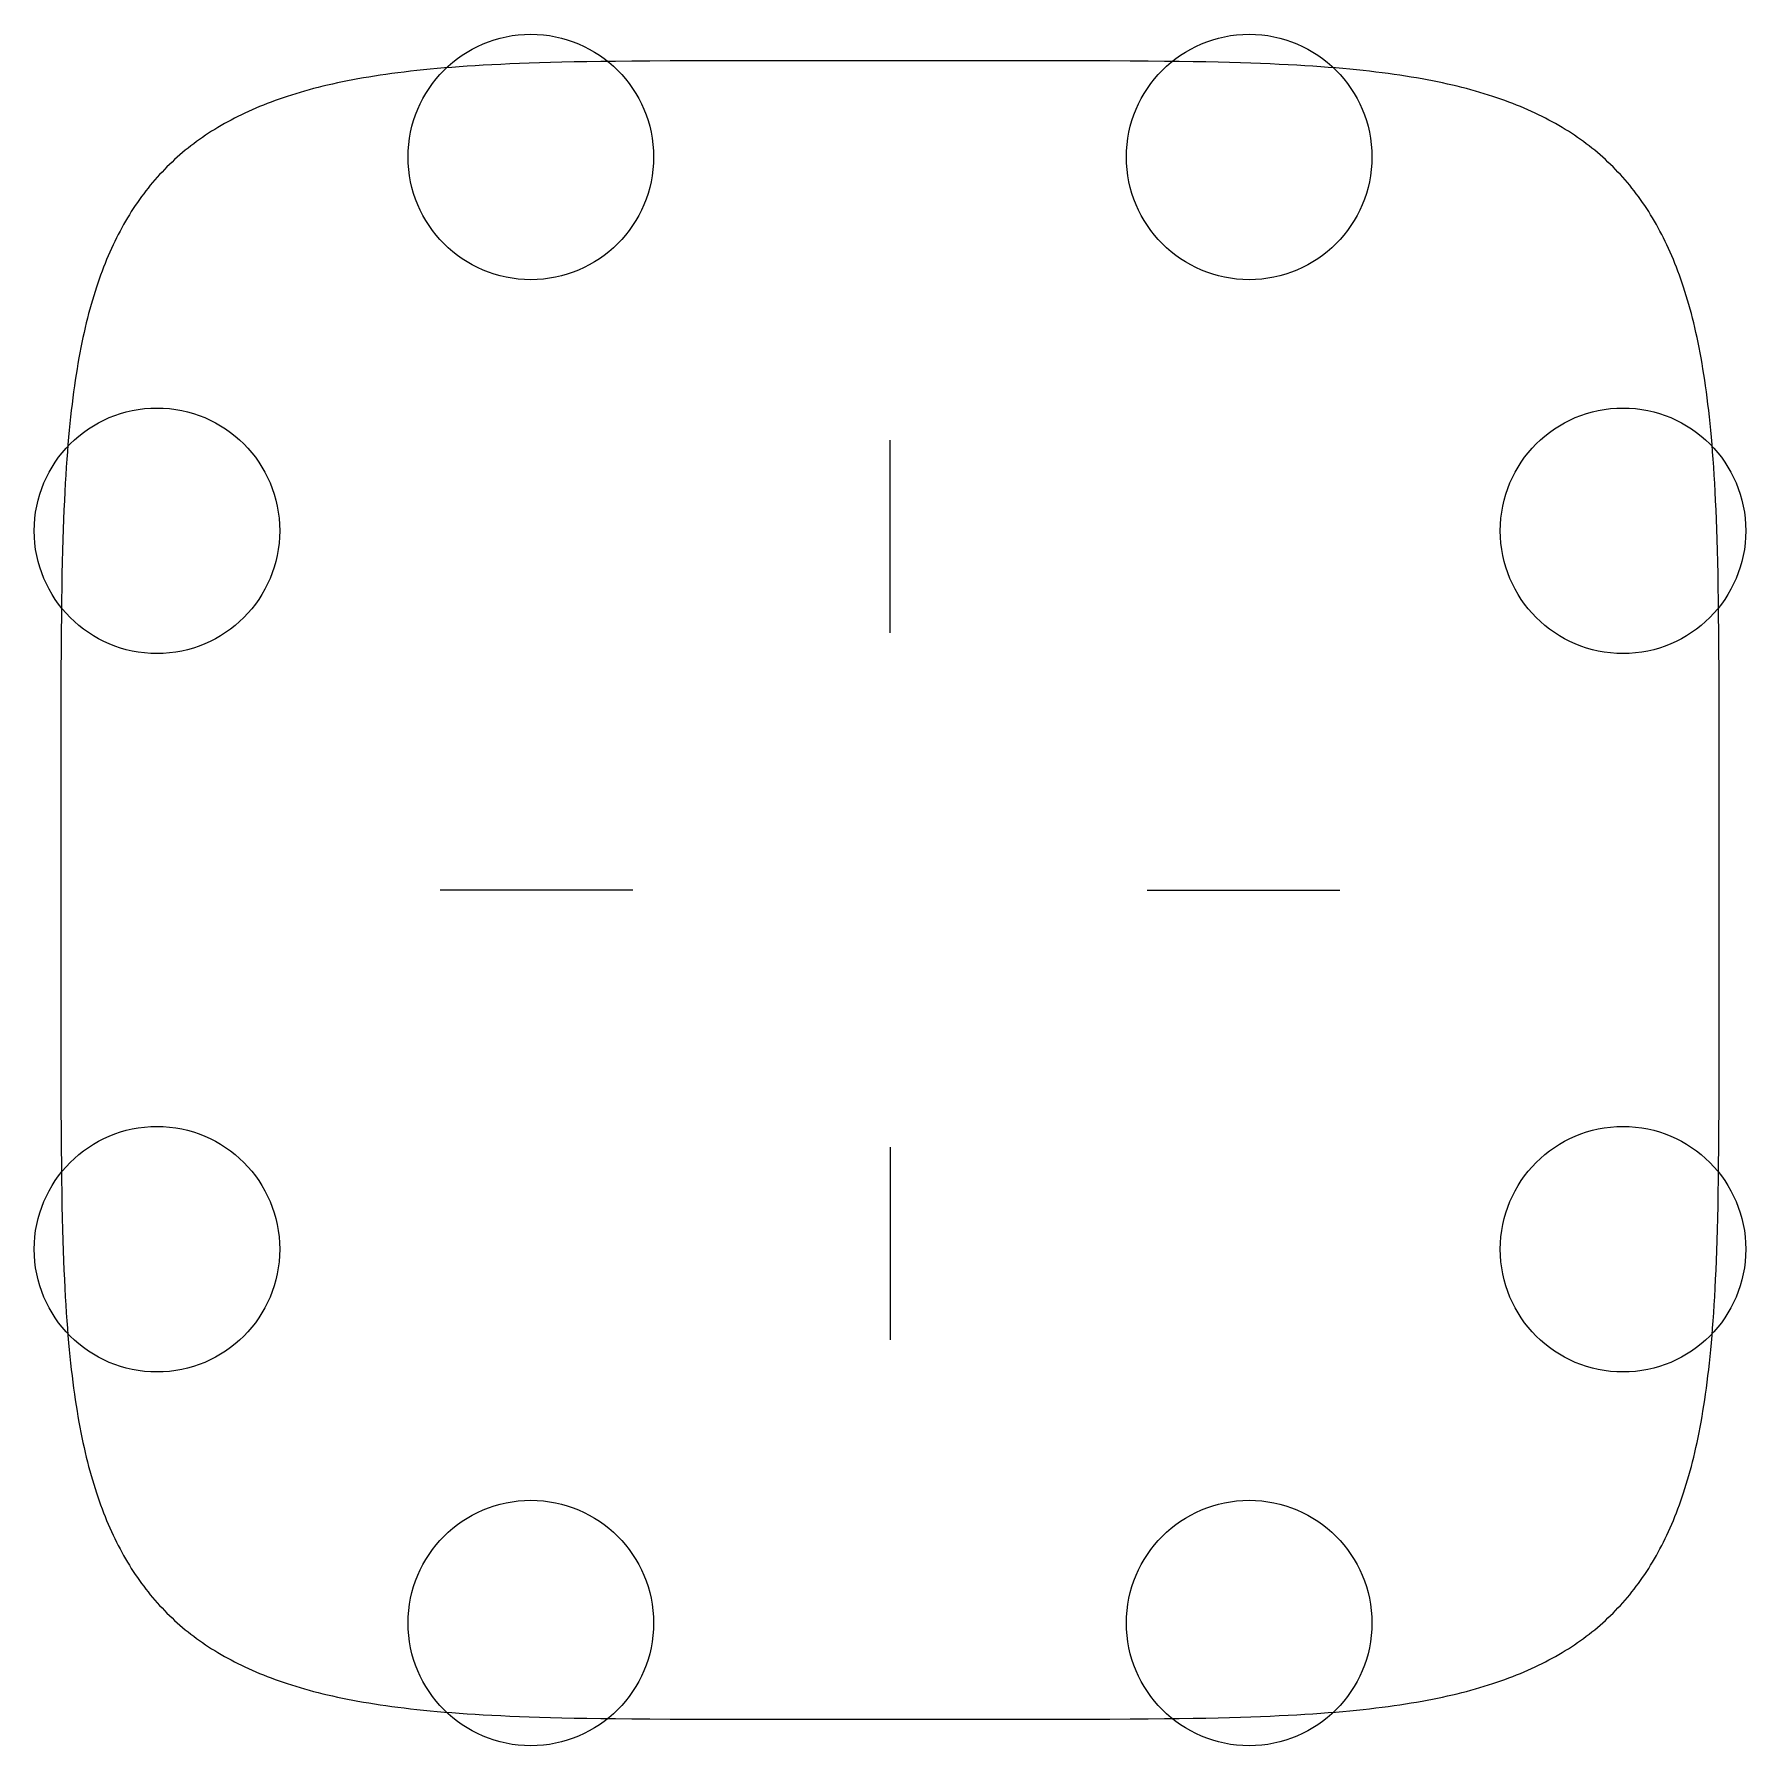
# Model space of a CAD drawing. Header units: metres. Extents: x -84 to 84, y -84 to 84.
import ezdxf

# ---------------------------------------------------------------- set-up
doc = ezdxf.new("R2010")
doc.units = ezdxf.units.M

msp = doc.modelspace()

# ---------------------------------------------------------------- linework, layer by layer
at = {"layer": 'ATTACH'}
for centre in [(-35.1119, 71.655), (35.1119, 71.655), (-71.655, 35.1156), (71.655, 35.1156), (-71.655, -35.1156), (71.655, -35.1156), (-35.1119, -71.655), (35.1119, -71.655)]:
    msp.add_circle(centre, 12, dxfattribs=at)
at = {"layer": 'OUTLINE'}
for p, q in [((-43.5564, 80.3579), (-44.2544, 80.2977)), ((-42.8395, 80.4156), (-43.5564, 80.3579)), ((-42.1025, 80.4708), (-42.8395, 80.4156)), ((-41.3439, 80.5236), (-42.1025, 80.4708)), ((-40.5621, 80.5739), (-41.3439, 80.5236)), ((-39.7554, 80.6217), (-40.5621, 80.5739)), ((-38.9216, 80.667), (-39.7554, 80.6217)), ((-38.0583, 80.7099), (-38.9216, 80.667)), ((-37.1628, 80.7503), (-38.0583, 80.7099)), ((-36.2319, 80.7882), (-37.1628, 80.7503)), ((-35.2618, 80.8237), (-36.2319, 80.7882)), ((-34.2479, 80.8567), (-35.2618, 80.8237)), ((-33.1849, 80.8873), (-34.2479, 80.8567)), ((-32.0661, 80.9154), (-33.1849, 80.8873)), ((-30.8831, 80.941), (-32.0661, 80.9154)), ((-29.6255, 80.9643), (-30.8831, 80.941)), ((-28.2796, 80.985), (-29.6255, 80.9643)), ((-26.8269, 81.0033), (-28.2796, 80.985)), ((-25.2419, 81.0192), (-26.8269, 81.0033)), ((-23.4872, 81.0327), (-25.2419, 81.0192)), ((-21.5042, 81.0436), (-23.4872, 81.0327)), ((-19.1923, 81.0522), (-21.5042, 81.0436)), ((-16.3492, 81.0583), (-19.1923, 81.0522)), ((-12.4293, 81.062), (-16.3492, 81.0583)), ((0, 81.0632), (-12.4293, 81.062)), ((12.4293, 81.062), (0, 81.0632)), ((16.3492, 81.0583), (12.4293, 81.062)), ((19.1923, 81.0522), (16.3492, 81.0583)), ((21.5042, 81.0436), (19.1923, 81.0522)), ((23.4872, 81.0327), (21.5042, 81.0436)), ((25.2419, 81.0192), (23.4872, 81.0327)), ((26.8269, 81.0033), (25.2419, 81.0192)), ((28.2796, 80.985), (26.8269, 81.0033)), ((29.6255, 80.9643), (28.2796, 80.985)), ((30.8831, 80.941), (29.6255, 80.9643)), ((32.0661, 80.9154), (30.8831, 80.941)), ((33.1849, 80.8873), (32.0661, 80.9154)), ((34.2479, 80.8567), (33.1849, 80.8873)), ((35.2618, 80.8237), (34.2479, 80.8567)), ((36.2319, 80.7882), (35.2618, 80.8237)), ((37.1628, 80.7503), (36.2319, 80.7882)), ((38.0583, 80.7099), (37.1628, 80.7503)), ((38.9216, 80.667), (38.0583, 80.7099)), ((39.7554, 80.6217), (38.9216, 80.667)), ((40.5621, 80.5739), (39.7554, 80.6217)), ((41.3439, 80.5236), (40.5621, 80.5739)), ((42.1025, 80.4708), (41.3439, 80.5236)), ((42.8395, 80.4156), (42.1025, 80.4708)), ((43.5564, 80.3579), (42.8395, 80.4156)), ((44.2544, 80.2977), (43.5564, 80.3579)), ((-54.9765, 78.6752), (-55.4423, 78.5642)), ((-54.5029, 78.7836), (-54.9765, 78.6752)), ((-54.0213, 78.8895), (-54.5029, 78.7836)), ((-53.5314, 78.9927), (-54.0213, 78.8895)), ((-53.033, 79.0933), (-53.5314, 78.9927)), ((-52.5256, 79.1914), (-53.033, 79.0933)), ((-52.009, 79.2869), (-52.5256, 79.1914)), ((-51.4829, 79.3798), (-52.009, 79.2869)), ((-50.9468, 79.4702), (-51.4829, 79.3798)), ((-50.4004, 79.5581), (-50.9468, 79.4702)), ((-49.8433, 79.6434), (-50.4004, 79.5581)), ((-49.2749, 79.7261), (-49.8433, 79.6434)), ((-48.6948, 79.8064), (-49.2749, 79.7261)), ((-48.1025, 79.8841), (-48.6948, 79.8064)), ((-47.4974, 79.9593), (-48.1025, 79.8841)), ((-46.8787, 80.032), (-47.4974, 79.9593)), ((-46.2459, 80.1022), (-46.8787, 80.032)), ((-45.5982, 80.1699), (-46.2459, 80.1022)), ((-44.9346, 80.235), (-45.5982, 80.1699)), ((-44.2544, 80.2977), (-44.9346, 80.235)), ((44.9346, 80.235), (44.2544, 80.2977)), ((45.5982, 80.1699), (44.9346, 80.235)), ((46.2459, 80.1022), (45.5982, 80.1699)), ((46.8787, 80.032), (46.2459, 80.1022)), ((47.4974, 79.9593), (46.8787, 80.032)), ((48.1025, 79.8841), (47.4974, 79.9593)), ((48.6948, 79.8064), (48.1025, 79.8841)), ((49.2749, 79.7261), (48.6948, 79.8064)), ((49.8433, 79.6434), (49.2749, 79.7261)), ((50.4004, 79.5581), (49.8433, 79.6434)), ((50.9468, 79.4702), (50.4004, 79.5581)), ((51.4829, 79.3798), (50.9468, 79.4702)), ((52.009, 79.2869), (51.4829, 79.3798)), ((52.5256, 79.1914), (52.009, 79.2869)), ((53.033, 79.0933), (52.5256, 79.1914)), ((53.5314, 78.9927), (53.033, 79.0933)), ((54.0213, 78.8895), (53.5314, 78.9927)), ((54.5029, 78.7836), (54.0213, 78.8895)), ((54.9765, 78.6752), (54.5029, 78.7836)), ((55.4423, 78.5642), (54.9765, 78.6752)), ((-60.4976, 77.0258), (-60.8794, 76.8801)), ((-60.1102, 77.1687), (-60.4976, 77.0258)), ((-59.7172, 77.309), (-60.1102, 77.1687)), ((-59.3184, 77.4465), (-59.7172, 77.309)), ((-58.9136, 77.5814), (-59.3184, 77.4465)), ((-58.5027, 77.7135), (-58.9136, 77.5814)), ((-58.0856, 77.843), (-58.5027, 77.7135)), ((-57.662, 77.9698), (-58.0856, 77.843)), ((-57.2319, 78.094), (-57.662, 77.9698)), ((-56.7951, 78.2155), (-57.2319, 78.094)), ((-56.3514, 78.3344), (-56.7951, 78.2155)), ((-55.9005, 78.4506), (-56.3514, 78.3344)), ((-55.4423, 78.5642), (-55.9005, 78.4506)), ((55.9005, 78.4506), (55.4423, 78.5642)), ((56.3514, 78.3344), (55.9005, 78.4506)), ((56.7951, 78.2155), (56.3514, 78.3344)), ((57.2319, 78.094), (56.7951, 78.2155)), ((57.662, 77.9698), (57.2319, 78.094)), ((58.0856, 77.843), (57.662, 77.9698)), ((58.5027, 77.7135), (58.0856, 77.843)), ((58.9136, 77.5814), (58.5027, 77.7135)), ((59.3184, 77.4465), (58.9136, 77.5814)), ((59.7172, 77.309), (59.3184, 77.4465)), ((60.1102, 77.1687), (59.7172, 77.309)), ((60.4976, 77.0258), (60.1102, 77.1687)), ((60.8794, 76.8801), (60.4976, 77.0258)), ((-64.0831, 75.4435), (-64.415, 75.2698)), ((-63.7466, 75.6144), (-64.0831, 75.4435)), ((-63.4055, 75.7825), (-63.7466, 75.6144)), ((-63.0596, 75.9477), (-63.4055, 75.7825)), ((-62.7089, 76.1101), (-63.0596, 75.9477)), ((-62.3532, 76.2696), (-62.7089, 76.1101)), ((-61.9926, 76.4264), (-62.3532, 76.2696)), ((-61.6268, 76.5804), (-61.9926, 76.4264)), ((-61.2557, 76.7316), (-61.6268, 76.5804)), ((-60.8794, 76.8801), (-61.2557, 76.7316)), ((61.2557, 76.7316), (60.8794, 76.8801)), ((61.6268, 76.5804), (61.2557, 76.7316)), ((61.9926, 76.4264), (61.6268, 76.5804)), ((62.3532, 76.2696), (61.9926, 76.4264)), ((62.7089, 76.1101), (62.3532, 76.2696)), ((63.0596, 75.9477), (62.7089, 76.1101)), ((63.4055, 75.7825), (63.0596, 75.9477)), ((63.7466, 75.6144), (63.4055, 75.7825)), ((64.0831, 75.4435), (63.7466, 75.6144)), ((64.415, 75.2698), (64.0831, 75.4435)), ((-66.913, 73.774), (-67.2066, 73.5735)), ((-66.6154, 73.9714), (-66.913, 73.774)), ((-66.3137, 74.1658), (-66.6154, 73.9714)), ((-66.0079, 74.3572), (-66.3137, 74.1658)), ((-65.698, 74.5456), (-66.0079, 74.3572)), ((-65.3838, 74.731), (-65.698, 74.5456)), ((-65.0652, 74.9135), (-65.3838, 74.731)), ((-64.7423, 75.0931), (-65.0652, 74.9135)), ((-64.415, 75.2698), (-64.7423, 75.0931)), ((64.7423, 75.0931), (64.415, 75.2698)), ((65.0652, 74.9135), (64.7423, 75.0931)), ((65.3838, 74.731), (65.0652, 74.9135)), ((65.698, 74.5456), (65.3838, 74.731)), ((66.0079, 74.3572), (65.698, 74.5456)), ((66.3137, 74.1658), (66.0079, 74.3572)), ((66.6154, 73.9714), (66.3137, 74.1658)), ((66.913, 73.774), (66.6154, 73.9714)), ((67.2066, 73.5735), (66.913, 73.774)), ((-69.1536, 72.0833), (-69.4169, 71.8576)), ((-68.8867, 72.3057), (-69.1536, 72.0833)), ((-68.6162, 72.5248), (-68.8867, 72.3057)), ((-68.3419, 72.7408), (-68.6162, 72.5248)), ((-68.0638, 72.9537), (-68.3419, 72.7408)), ((-67.7819, 73.1634), (-68.0638, 72.9537)), ((-67.4962, 73.37), (-67.7819, 73.1634)), ((-67.2066, 73.5735), (-67.4962, 73.37)), ((67.4962, 73.37), (67.2066, 73.5735)), ((67.7819, 73.1634), (67.4962, 73.37)), ((68.0638, 72.9537), (67.7819, 73.1634)), ((68.3419, 72.7408), (68.0638, 72.9537)), ((68.6162, 72.5248), (68.3419, 72.7408)), ((68.8867, 72.3057), (68.6162, 72.5248)), ((69.1536, 72.0833), (68.8867, 72.3057)), ((69.4169, 71.8576), (69.1536, 72.0833)), ((-70.9222, 70.4343), (-71.1611, 70.1852)), ((-70.68, 70.68), (-70.9222, 70.4343)), ((-70.4343, 70.9222), (-70.68, 70.68)), ((-70.1852, 71.1611), (-70.4343, 70.9222)), ((-69.9327, 71.3966), (-70.1852, 71.1611)), ((-69.6765, 71.6288), (-69.9327, 71.3966)), ((-69.4169, 71.8576), (-69.6765, 71.6288)), ((69.6765, 71.6288), (69.4169, 71.8576)), ((69.9327, 71.3966), (69.6765, 71.6288)), ((70.1852, 71.1611), (69.9327, 71.3966)), ((70.4343, 70.9222), (70.1852, 71.1611)), ((70.68, 70.68), (70.4343, 70.9222)), ((70.9222, 70.4343), (70.68, 70.68)), ((71.1611, 70.1852), (70.9222, 70.4343)), ((-72.5248, 68.6162), (-72.7408, 68.3419)), ((-72.3057, 68.8867), (-72.5248, 68.6162)), ((-72.0833, 69.1536), (-72.3057, 68.8867)), ((-71.8576, 69.4169), (-72.0833, 69.1536)), ((-71.6288, 69.6765), (-71.8576, 69.4169)), ((-71.3966, 69.9327), (-71.6288, 69.6765)), ((-71.1611, 70.1852), (-71.3966, 69.9327)), ((71.3966, 69.9327), (71.1611, 70.1852)), ((71.6288, 69.6765), (71.3966, 69.9327)), ((71.8576, 69.4169), (71.6288, 69.6765)), ((72.0833, 69.1536), (71.8576, 69.4169)), ((72.3057, 68.8867), (72.0833, 69.1536)), ((72.5248, 68.6162), (72.3057, 68.8867)), ((72.7408, 68.3419), (72.5248, 68.6162)), ((-73.5735, 67.2066), (-73.774, 66.913)), ((-73.37, 67.4962), (-73.5735, 67.2066)), ((-73.1634, 67.7819), (-73.37, 67.4962)), ((-72.9537, 68.0638), (-73.1634, 67.7819)), ((-72.7408, 68.3419), (-72.9537, 68.0638)), ((72.9537, 68.0638), (72.7408, 68.3419)), ((73.1634, 67.7819), (72.9537, 68.0638)), ((73.37, 67.4962), (73.1634, 67.7819)), ((73.5735, 67.2066), (73.37, 67.4962)), ((73.774, 66.913), (73.5735, 67.2066)), ((-74.731, 65.3838), (-74.9135, 65.0652)), ((-74.5456, 65.698), (-74.731, 65.3838)), ((-74.3572, 66.0079), (-74.5456, 65.698)), ((-74.1658, 66.3137), (-74.3572, 66.0079)), ((-73.9714, 66.6154), (-74.1658, 66.3137)), ((-73.774, 66.913), (-73.9714, 66.6154)), ((73.9714, 66.6154), (73.774, 66.913)), ((74.1658, 66.3137), (73.9714, 66.6154)), ((74.3572, 66.0079), (74.1658, 66.3137)), ((74.5456, 65.698), (74.3572, 66.0079)), ((74.731, 65.3838), (74.5456, 65.698)), ((74.9135, 65.0652), (74.731, 65.3838)), ((-75.6144, 63.7466), (-75.7825, 63.4055)), ((-75.4435, 64.0831), (-75.6144, 63.7466)), ((-75.2698, 64.415), (-75.4435, 64.0831)), ((-75.0931, 64.7423), (-75.2698, 64.415)), ((-74.9135, 65.0652), (-75.0931, 64.7423)), ((75.0931, 64.7423), (74.9135, 65.0652)), ((75.2698, 64.415), (75.0931, 64.7423)), ((75.4435, 64.0831), (75.2698, 64.415)), ((75.6144, 63.7466), (75.4435, 64.0831)), ((75.7825, 63.4055), (75.6144, 63.7466)), ((-76.4264, 61.9926), (-76.5804, 61.6268)), ((-76.2696, 62.3532), (-76.4264, 61.9926)), ((-76.1101, 62.7089), (-76.2696, 62.3532)), ((-75.9477, 63.0596), (-76.1101, 62.7089)), ((-75.7825, 63.4055), (-75.9477, 63.0596)), ((75.9477, 63.0596), (75.7825, 63.4055)), ((76.1101, 62.7089), (75.9477, 63.0596)), ((76.2696, 62.3532), (76.1101, 62.7089)), ((76.4264, 61.9926), (76.2696, 62.3532)), ((76.5804, 61.6268), (76.4264, 61.9926)), ((-77.0258, 60.4976), (-77.1687, 60.1102)), ((-76.8801, 60.8794), (-77.0258, 60.4976)), ((-76.7316, 61.2557), (-76.8801, 60.8794)), ((-76.5804, 61.6268), (-76.7316, 61.2557)), ((76.7316, 61.2557), (76.5804, 61.6268)), ((76.8801, 60.8794), (76.7316, 61.2557)), ((77.0258, 60.4976), (76.8801, 60.8794)), ((77.1687, 60.1102), (77.0258, 60.4976)), ((-77.5814, 58.9136), (-77.7135, 58.5027)), ((-77.4465, 59.3184), (-77.5814, 58.9136)), ((-77.309, 59.7172), (-77.4465, 59.3184)), ((-77.1687, 60.1102), (-77.309, 59.7172)), ((77.309, 59.7172), (77.1687, 60.1102)), ((77.4465, 59.3184), (77.309, 59.7172)), ((77.5814, 58.9136), (77.4465, 59.3184)), ((77.7135, 58.5027), (77.5814, 58.9136)), ((-78.094, 57.2319), (-78.2155, 56.7951)), ((-77.9698, 57.662), (-78.094, 57.2319)), ((-77.843, 58.0856), (-77.9698, 57.662)), ((-77.7135, 58.5027), (-77.843, 58.0856)), ((77.843, 58.0856), (77.7135, 58.5027)), ((77.9698, 57.662), (77.843, 58.0856)), ((78.094, 57.2319), (77.9698, 57.662)), ((78.2155, 56.7951), (78.094, 57.2319)), ((-78.5642, 55.4423), (-78.6752, 54.9765)), ((-78.4506, 55.9005), (-78.5642, 55.4423)), ((-78.3344, 56.3514), (-78.4506, 55.9005)), ((-78.2155, 56.7951), (-78.3344, 56.3514)), ((78.3344, 56.3514), (78.2155, 56.7951)), ((78.4506, 55.9005), (78.3344, 56.3514)), ((78.5642, 55.4423), (78.4506, 55.9005)), ((78.6752, 54.9765), (78.5642, 55.4423)), ((-78.8895, 54.0213), (-78.9927, 53.5314)), ((-78.7836, 54.5029), (-78.8895, 54.0213)), ((-78.6752, 54.9765), (-78.7836, 54.5029)), ((78.7836, 54.5029), (78.6752, 54.9765)), ((78.8895, 54.0213), (78.7836, 54.5029)), ((78.9927, 53.5314), (78.8895, 54.0213)), ((-79.2869, 52.009), (-79.3798, 51.4829)), ((-79.1914, 52.5256), (-79.2869, 52.009)), ((-79.0933, 53.033), (-79.1914, 52.5256)), ((-78.9927, 53.5314), (-79.0933, 53.033)), ((79.0933, 53.033), (78.9927, 53.5314)), ((79.1914, 52.5256), (79.0933, 53.033)), ((79.2869, 52.009), (79.1914, 52.5256)), ((79.3798, 51.4829), (79.2869, 52.009)), ((-79.5581, 50.4004), (-79.6434, 49.8433)), ((-79.4702, 50.9468), (-79.5581, 50.4004)), ((-79.3798, 51.4829), (-79.4702, 50.9468)), ((79.4702, 50.9468), (79.3798, 51.4829)), ((79.5581, 50.4004), (79.4702, 50.9468)), ((79.6434, 49.8433), (79.5581, 50.4004)), ((-79.8064, 48.6948), (-79.8841, 48.1025)), ((-79.7261, 49.2749), (-79.8064, 48.6948)), ((-79.6434, 49.8433), (-79.7261, 49.2749)), ((79.7261, 49.2749), (79.6434, 49.8433)), ((79.8064, 48.6948), (79.7261, 49.2749)), ((79.8841, 48.1025), (79.8064, 48.6948)), ((-80.032, 46.8787), (-80.1022, 46.2459)), ((-79.9593, 47.4974), (-80.032, 46.8787)), ((-79.8841, 48.1025), (-79.9593, 47.4974)), ((79.9593, 47.4974), (79.8841, 48.1025)), ((80.032, 46.8787), (79.9593, 47.4974)), ((80.1022, 46.2459), (80.032, 46.8787)), ((-80.1699, 45.5982), (-80.235, 44.9346)), ((-80.1022, 46.2459), (-80.1699, 45.5982)), ((80.1699, 45.5982), (80.1022, 46.2459)), ((80.235, 44.9346), (80.1699, 45.5982)), ((-80.3579, 43.5564), (-80.4156, 42.8395)), ((-80.2977, 44.2544), (-80.3579, 43.5564)), ((-80.235, 44.9346), (-80.2977, 44.2544)), ((80.2977, 44.2544), (80.235, 44.9346)), ((80.3579, 43.5564), (80.2977, 44.2544)), ((80.4156, 42.8395), (80.3579, 43.5564)), ((-80.4708, 42.1025), (-80.5236, 41.3439)), ((-80.4156, 42.8395), (-80.4708, 42.1025)), ((80.4708, 42.1025), (80.4156, 42.8395)), ((80.5236, 41.3439), (80.4708, 42.1025)), ((-80.5739, 40.5621), (-80.6217, 39.7554)), ((-80.5236, 41.3439), (-80.5739, 40.5621)), ((80.5739, 40.5621), (80.5236, 41.3439)), ((80.6217, 39.7554), (80.5739, 40.5621)), ((-80.667, 38.9216), (-80.7099, 38.0583)), ((-80.6217, 39.7554), (-80.667, 38.9216)), ((80.667, 38.9216), (80.6217, 39.7554)), ((80.7099, 38.0583), (80.667, 38.9216)), ((-80.7503, 37.1628), (-80.7882, 36.2319)), ((-80.7099, 38.0583), (-80.7503, 37.1628)), ((80.7503, 37.1628), (80.7099, 38.0583)), ((80.7882, 36.2319), (80.7503, 37.1628)), ((-80.8237, 35.2618), (-80.8567, 34.2479)), ((-80.7882, 36.2319), (-80.8237, 35.2618)), ((80.8237, 35.2618), (80.7882, 36.2319)), ((80.8567, 34.2479), (80.8237, 35.2618)), ((-80.8567, 34.2479), (-80.8873, 33.1849)), ((80.8873, 33.1849), (80.8567, 34.2479)), ((-80.9154, 32.0661), (-80.941, 30.8831)), ((-80.8873, 33.1849), (-80.9154, 32.0661)), ((80.9154, 32.0661), (80.8873, 33.1849)), ((80.941, 30.8831), (80.9154, 32.0661)), ((-80.941, 30.8831), (-80.9643, 29.6255)), ((80.9643, 29.6255), (80.941, 30.8831)), ((-80.9643, 29.6255), (-80.985, 28.2796)), ((80.985, 28.2796), (80.9643, 29.6255)), ((-81.0033, 26.8269), (-81.0192, 25.2419)), ((-80.985, 28.2796), (-81.0033, 26.8269)), ((81.0033, 26.8269), (80.985, 28.2796)), ((81.0192, 25.2419), (81.0033, 26.8269)), ((-81.0192, 25.2419), (-81.0327, 23.4872)), ((81.0327, 23.4872), (81.0192, 25.2419)), ((-81.0327, 23.4872), (-81.0436, 21.5042)), ((81.0436, 21.5042), (81.0327, 23.4872)), ((-81.0436, 21.5042), (-81.0522, 19.1923)), ((81.0522, 19.1923), (81.0436, 21.5042)), ((-81.0522, 19.1923), (-81.0583, 16.3492)), ((81.0583, 16.3492), (81.0522, 19.1923)), ((-81.0583, 16.3492), (-81.062, 12.4293)), ((81.062, 12.4293), (81.0583, 16.3492)), ((-81.062, 12.4293), (-81.0632, 0)), ((81.0632, 0), (81.062, 12.4293)), ((-81.0632, 0), (-81.062, -12.4293)), ((81.062, -12.4293), (81.0632, 0)), ((-81.062, -12.4293), (-81.0583, -16.3492)), ((81.0583, -16.3492), (81.062, -12.4293)), ((-81.0583, -16.3492), (-81.0522, -19.1923)), ((81.0522, -19.1923), (81.0583, -16.3492)), ((-81.0522, -19.1923), (-81.0436, -21.5042)), ((81.0436, -21.5042), (81.0522, -19.1923)), ((-81.0436, -21.5042), (-81.0327, -23.4872)), ((81.0327, -23.4872), (81.0436, -21.5042)), ((-81.0327, -23.4872), (-81.0192, -25.2419)), ((81.0192, -25.2419), (81.0327, -23.4872)), ((-81.0192, -25.2419), (-81.0033, -26.8269)), ((81.0033, -26.8269), (81.0192, -25.2419)), ((-81.0033, -26.8269), (-80.985, -28.2796)), ((-80.985, -28.2796), (-80.9643, -29.6255)), ((80.9643, -29.6255), (80.985, -28.2796)), ((80.985, -28.2796), (81.0033, -26.8269)), ((-80.9643, -29.6255), (-80.941, -30.8831)), ((80.941, -30.8831), (80.9643, -29.6255)), ((-80.941, -30.8831), (-80.9154, -32.0661)), ((80.9154, -32.0661), (80.941, -30.8831)), ((-80.9154, -32.0661), (-80.8873, -33.1849)), ((-80.8873, -33.1849), (-80.8567, -34.2479)), ((80.8567, -34.2479), (80.8873, -33.1849)), ((80.8873, -33.1849), (80.9154, -32.0661)), ((-80.8567, -34.2479), (-80.8237, -35.2618)), ((80.8237, -35.2618), (80.8567, -34.2479)), ((-80.8237, -35.2618), (-80.7882, -36.2319)), ((-80.7882, -36.2319), (-80.7503, -37.1628)), ((80.7503, -37.1628), (80.7882, -36.2319)), ((80.7882, -36.2319), (80.8237, -35.2618)), ((-80.7503, -37.1628), (-80.7099, -38.0583)), ((-80.7099, -38.0583), (-80.667, -38.9216)), ((80.667, -38.9216), (80.7099, -38.0583)), ((80.7099, -38.0583), (80.7503, -37.1628)), ((-80.667, -38.9216), (-80.6217, -39.7554)), ((-80.6217, -39.7554), (-80.5739, -40.5621)), ((80.5739, -40.5621), (80.6217, -39.7554)), ((80.6217, -39.7554), (80.667, -38.9216)), ((-80.5739, -40.5621), (-80.5236, -41.3439)), ((-80.5236, -41.3439), (-80.4708, -42.1025)), ((80.4708, -42.1025), (80.5236, -41.3439)), ((80.5236, -41.3439), (80.5739, -40.5621)), ((-80.4708, -42.1025), (-80.4156, -42.8395)), ((-80.4156, -42.8395), (-80.3579, -43.5564)), ((80.3579, -43.5564), (80.4156, -42.8395)), ((80.4156, -42.8395), (80.4708, -42.1025)), ((-80.3579, -43.5564), (-80.2977, -44.2544)), ((-80.2977, -44.2544), (-80.235, -44.9346)), ((-80.235, -44.9346), (-80.1699, -45.5982)), ((80.1699, -45.5982), (80.235, -44.9346)), ((80.235, -44.9346), (80.2977, -44.2544)), ((80.2977, -44.2544), (80.3579, -43.5564)), ((-80.1699, -45.5982), (-80.1022, -46.2459)), ((-80.1022, -46.2459), (-80.032, -46.8787)), ((80.032, -46.8787), (80.1022, -46.2459)), ((80.1022, -46.2459), (80.1699, -45.5982)), ((-80.032, -46.8787), (-79.9593, -47.4974)), ((-79.9593, -47.4974), (-79.8841, -48.1025)), ((-79.8841, -48.1025), (-79.8064, -48.6948)), ((79.8064, -48.6948), (79.8841, -48.1025)), ((79.8841, -48.1025), (79.9593, -47.4974)), ((79.9593, -47.4974), (80.032, -46.8787)), ((-79.8064, -48.6948), (-79.7261, -49.2749)), ((-79.7261, -49.2749), (-79.6434, -49.8433)), ((-79.6434, -49.8433), (-79.5581, -50.4004)), ((79.5581, -50.4004), (79.6434, -49.8433)), ((79.6434, -49.8433), (79.7261, -49.2749)), ((79.7261, -49.2749), (79.8064, -48.6948)), ((-79.5581, -50.4004), (-79.4702, -50.9468)), ((-79.4702, -50.9468), (-79.3798, -51.4829)), ((-79.3798, -51.4829), (-79.2869, -52.009)), ((79.2869, -52.009), (79.3798, -51.4829)), ((79.3798, -51.4829), (79.4702, -50.9468)), ((79.4702, -50.9468), (79.5581, -50.4004)), ((-79.2869, -52.009), (-79.1914, -52.5256)), ((-79.1914, -52.5256), (-79.0933, -53.033)), ((-79.0933, -53.033), (-78.9927, -53.5314)), ((-78.9927, -53.5314), (-78.8895, -54.0213)), ((78.8895, -54.0213), (78.9927, -53.5314)), ((78.9927, -53.5314), (79.0933, -53.033)), ((79.0933, -53.033), (79.1914, -52.5256)), ((79.1914, -52.5256), (79.2869, -52.009)), ((-78.8895, -54.0213), (-78.7836, -54.5029)), ((-78.7836, -54.5029), (-78.6752, -54.9765)), ((-78.6752, -54.9765), (-78.5642, -55.4423)), ((78.5642, -55.4423), (78.6752, -54.9765)), ((78.6752, -54.9765), (78.7836, -54.5029)), ((78.7836, -54.5029), (78.8895, -54.0213)), ((-78.5642, -55.4423), (-78.4506, -55.9005)), ((-78.4506, -55.9005), (-78.3344, -56.3514)), ((-78.3344, -56.3514), (-78.2155, -56.7951)), ((-78.2155, -56.7951), (-78.094, -57.2319)), ((78.094, -57.2319), (78.2155, -56.7951)), ((78.2155, -56.7951), (78.3344, -56.3514)), ((78.3344, -56.3514), (78.4506, -55.9005)), ((78.4506, -55.9005), (78.5642, -55.4423)), ((-78.094, -57.2319), (-77.9698, -57.662)), ((-77.9698, -57.662), (-77.843, -58.0856)), ((-77.843, -58.0856), (-77.7135, -58.5027)), ((-77.7135, -58.5027), (-77.5814, -58.9136)), ((77.5814, -58.9136), (77.7135, -58.5027)), ((77.7135, -58.5027), (77.843, -58.0856)), ((77.843, -58.0856), (77.9698, -57.662)), ((77.9698, -57.662), (78.094, -57.2319)), ((-77.5814, -58.9136), (-77.4465, -59.3184)), ((-77.4465, -59.3184), (-77.309, -59.7172)), ((-77.309, -59.7172), (-77.1687, -60.1102)), ((-77.1687, -60.1102), (-77.0258, -60.4976)), ((77.0258, -60.4976), (77.1687, -60.1102)), ((77.1687, -60.1102), (77.309, -59.7172)), ((77.309, -59.7172), (77.4465, -59.3184)), ((77.4465, -59.3184), (77.5814, -58.9136)), ((-77.0258, -60.4976), (-76.8801, -60.8794)), ((-76.8801, -60.8794), (-76.7316, -61.2557)), ((-76.7316, -61.2557), (-76.5804, -61.6268)), ((-76.5804, -61.6268), (-76.4264, -61.9926)), ((76.4264, -61.9926), (76.5804, -61.6268)), ((76.5804, -61.6268), (76.7316, -61.2557)), ((76.7316, -61.2557), (76.8801, -60.8794)), ((76.8801, -60.8794), (77.0258, -60.4976)), ((-76.4264, -61.9926), (-76.2696, -62.3532)), ((-76.2696, -62.3532), (-76.1101, -62.7089)), ((-76.1101, -62.7089), (-75.9477, -63.0596)), ((-75.9477, -63.0596), (-75.7825, -63.4055)), ((-75.7825, -63.4055), (-75.6144, -63.7466)), ((75.6144, -63.7466), (75.7825, -63.4055)), ((75.7825, -63.4055), (75.9477, -63.0596)), ((75.9477, -63.0596), (76.1101, -62.7089)), ((76.1101, -62.7089), (76.2696, -62.3532)), ((76.2696, -62.3532), (76.4264, -61.9926)), ((-75.6144, -63.7466), (-75.4435, -64.0831)), ((-75.4435, -64.0831), (-75.2698, -64.415)), ((-75.2698, -64.415), (-75.0931, -64.7423)), ((-75.0931, -64.7423), (-74.9135, -65.0652)), ((-74.9135, -65.0652), (-74.731, -65.3838)), ((74.731, -65.3838), (74.9135, -65.0652)), ((74.9135, -65.0652), (75.0931, -64.7423)), ((75.0931, -64.7423), (75.2698, -64.415)), ((75.2698, -64.415), (75.4435, -64.0831)), ((75.4435, -64.0831), (75.6144, -63.7466)), ((-74.731, -65.3838), (-74.5456, -65.698)), ((-74.5456, -65.698), (-74.3572, -66.0079)), ((-74.3572, -66.0079), (-74.1658, -66.3137)), ((-74.1658, -66.3137), (-73.9714, -66.6154)), ((-73.9714, -66.6154), (-73.774, -66.913)), ((-73.774, -66.913), (-73.5735, -67.2066)), ((73.5735, -67.2066), (73.774, -66.913)), ((73.774, -66.913), (73.9714, -66.6154)), ((73.9714, -66.6154), (74.1658, -66.3137)), ((74.1658, -66.3137), (74.3572, -66.0079)), ((74.3572, -66.0079), (74.5456, -65.698)), ((74.5456, -65.698), (74.731, -65.3838)), ((-73.5735, -67.2066), (-73.37, -67.4962)), ((-73.37, -67.4962), (-73.1634, -67.7819)), ((-73.1634, -67.7819), (-72.9537, -68.0638)), ((-72.9537, -68.0638), (-72.7408, -68.3419)), ((-72.7408, -68.3419), (-72.5248, -68.6162)), ((72.5248, -68.6162), (72.7408, -68.3419)), ((72.7408, -68.3419), (72.9537, -68.0638)), ((72.9537, -68.0638), (73.1634, -67.7819)), ((73.1634, -67.7819), (73.37, -67.4962)), ((73.37, -67.4962), (73.5735, -67.2066)), ((-72.5248, -68.6162), (-72.3057, -68.8867)), ((-72.3057, -68.8867), (-72.0833, -69.1536)), ((-72.0833, -69.1536), (-71.8576, -69.4169)), ((-71.8576, -69.4169), (-71.6288, -69.6765)), ((-71.6288, -69.6765), (-71.3966, -69.9327)), ((-71.3966, -69.9327), (-71.1611, -70.1852)), ((-71.1611, -70.1852), (-70.9222, -70.4343)), ((70.9222, -70.4343), (71.1611, -70.1852)), ((71.1611, -70.1852), (71.3966, -69.9327)), ((71.3966, -69.9327), (71.6288, -69.6765)), ((71.6288, -69.6765), (71.8576, -69.4169)), ((71.8576, -69.4169), (72.0833, -69.1536)), ((72.0833, -69.1536), (72.3057, -68.8867)), ((72.3057, -68.8867), (72.5248, -68.6162)), ((-70.9222, -70.4343), (-70.68, -70.68)), ((-70.68, -70.68), (-70.4343, -70.9222)), ((-70.4343, -70.9222), (-70.1852, -71.1611)), ((-70.1852, -71.1611), (-69.9327, -71.3966)), ((-69.9327, -71.3966), (-69.6765, -71.6288)), ((-69.6765, -71.6288), (-69.4169, -71.8576)), ((-69.4169, -71.8576), (-69.1536, -72.0833)), ((69.1536, -72.0833), (69.4169, -71.8576)), ((69.4169, -71.8576), (69.6765, -71.6288)), ((69.6765, -71.6288), (69.9327, -71.3966)), ((69.9327, -71.3966), (70.1852, -71.1611)), ((70.1852, -71.1611), (70.4343, -70.9222)), ((70.4343, -70.9222), (70.68, -70.68)), ((70.68, -70.68), (70.9222, -70.4343)), ((-69.1536, -72.0833), (-68.8867, -72.3057)), ((-68.8867, -72.3057), (-68.6162, -72.5248)), ((-68.6162, -72.5248), (-68.3419, -72.7408)), ((-68.3419, -72.7408), (-68.0638, -72.9537)), ((-68.0638, -72.9537), (-67.7819, -73.1634)), ((-67.7819, -73.1634), (-67.4962, -73.37)), ((-67.4962, -73.37), (-67.2066, -73.5735)), ((-67.2066, -73.5735), (-66.913, -73.774)), ((66.913, -73.774), (67.2066, -73.5735)), ((67.2066, -73.5735), (67.4962, -73.37)), ((67.4962, -73.37), (67.7819, -73.1634)), ((67.7819, -73.1634), (68.0638, -72.9537)), ((68.0638, -72.9537), (68.3419, -72.7408)), ((68.3419, -72.7408), (68.6162, -72.5248)), ((68.6162, -72.5248), (68.8867, -72.3057)), ((68.8867, -72.3057), (69.1536, -72.0833)), ((-66.913, -73.774), (-66.6154, -73.9714)), ((-66.6154, -73.9714), (-66.3137, -74.1658)), ((-66.3137, -74.1658), (-66.0079, -74.3572)), ((-66.0079, -74.3572), (-65.698, -74.5456)), ((-65.698, -74.5456), (-65.3838, -74.731)), ((-65.3838, -74.731), (-65.0652, -74.9135)), ((-65.0652, -74.9135), (-64.7423, -75.0931)), ((-64.7423, -75.0931), (-64.415, -75.2698)), ((-64.415, -75.2698), (-64.0831, -75.4435)), ((64.0831, -75.4435), (64.415, -75.2698)), ((64.415, -75.2698), (64.7423, -75.0931)), ((64.7423, -75.0931), (65.0652, -74.9135)), ((65.0652, -74.9135), (65.3838, -74.731)), ((65.3838, -74.731), (65.698, -74.5456)), ((65.698, -74.5456), (66.0079, -74.3572)), ((66.0079, -74.3572), (66.3137, -74.1658)), ((66.3137, -74.1658), (66.6154, -73.9714)), ((66.6154, -73.9714), (66.913, -73.774)), ((-64.0831, -75.4435), (-63.7466, -75.6144)), ((-63.7466, -75.6144), (-63.4055, -75.7825)), ((-63.4055, -75.7825), (-63.0596, -75.9477)), ((-63.0596, -75.9477), (-62.7089, -76.1101)), ((-62.7089, -76.1101), (-62.3532, -76.2696)), ((-62.3532, -76.2696), (-61.9926, -76.4264)), ((-61.9926, -76.4264), (-61.6268, -76.5804)), ((-61.6268, -76.5804), (-61.2557, -76.7316)), ((-61.2557, -76.7316), (-60.8794, -76.8801)), ((-60.8794, -76.8801), (-60.4976, -77.0258)), ((60.4976, -77.0258), (60.8794, -76.8801)), ((60.8794, -76.8801), (61.2557, -76.7316)), ((61.2557, -76.7316), (61.6268, -76.5804)), ((61.6268, -76.5804), (61.9926, -76.4264)), ((61.9926, -76.4264), (62.3532, -76.2696)), ((62.3532, -76.2696), (62.7089, -76.1101)), ((62.7089, -76.1101), (63.0596, -75.9477)), ((63.0596, -75.9477), (63.4055, -75.7825)), ((63.4055, -75.7825), (63.7466, -75.6144)), ((63.7466, -75.6144), (64.0831, -75.4435)), ((-60.4976, -77.0258), (-60.1102, -77.1687)), ((-60.1102, -77.1687), (-59.7172, -77.309)), ((-59.7172, -77.309), (-59.3184, -77.4465)), ((-59.3184, -77.4465), (-58.9136, -77.5814)), ((-58.9136, -77.5814), (-58.5027, -77.7135)), ((-58.5027, -77.7135), (-58.0856, -77.843)), ((-58.0856, -77.843), (-57.662, -77.9698)), ((-57.662, -77.9698), (-57.2319, -78.094)), ((-57.2319, -78.094), (-56.7951, -78.2155)), ((-56.7951, -78.2155), (-56.3514, -78.3344)), ((-56.3514, -78.3344), (-55.9005, -78.4506)), ((-55.9005, -78.4506), (-55.4423, -78.5642)), ((-55.4423, -78.5642), (-54.9765, -78.6752)), ((54.9765, -78.6752), (55.4423, -78.5642)), ((55.4423, -78.5642), (55.9005, -78.4506)), ((55.9005, -78.4506), (56.3514, -78.3344)), ((56.3514, -78.3344), (56.7951, -78.2155)), ((56.7951, -78.2155), (57.2319, -78.094)), ((57.2319, -78.094), (57.662, -77.9698)), ((57.662, -77.9698), (58.0856, -77.843)), ((58.0856, -77.843), (58.5027, -77.7135)), ((58.5027, -77.7135), (58.9136, -77.5814)), ((58.9136, -77.5814), (59.3184, -77.4465)), ((59.3184, -77.4465), (59.7172, -77.309)), ((59.7172, -77.309), (60.1102, -77.1687)), ((60.1102, -77.1687), (60.4976, -77.0258)), ((-54.9765, -78.6752), (-54.5029, -78.7836)), ((-54.5029, -78.7836), (-54.0213, -78.8895)), ((-54.0213, -78.8895), (-53.5314, -78.9927)), ((-53.5314, -78.9927), (-53.033, -79.0933)), ((-53.033, -79.0933), (-52.5256, -79.1914)), ((-52.5256, -79.1914), (-52.009, -79.2869)), ((-52.009, -79.2869), (-51.4829, -79.3798)), ((-51.4829, -79.3798), (-50.9468, -79.4702)), ((-50.9468, -79.4702), (-50.4004, -79.5581)), ((-50.4004, -79.5581), (-49.8433, -79.6434)), ((-49.8433, -79.6434), (-49.2749, -79.7261)), ((-49.2749, -79.7261), (-48.6948, -79.8064)), ((-48.6948, -79.8064), (-48.1025, -79.8841)), ((-48.1025, -79.8841), (-47.4974, -79.9593)), ((-47.4974, -79.9593), (-46.8787, -80.032)), ((-46.8787, -80.032), (-46.2459, -80.1022)), ((-46.2459, -80.1022), (-45.5982, -80.1699)), ((-45.5982, -80.1699), (-44.9346, -80.235)), ((-44.9346, -80.235), (-44.2544, -80.2977)), ((-44.2544, -80.2977), (-43.5564, -80.3579)), ((43.5564, -80.3579), (44.2544, -80.2977)), ((44.2544, -80.2977), (44.9346, -80.235)), ((44.9346, -80.235), (45.5982, -80.1699)), ((45.5982, -80.1699), (46.2459, -80.1022)), ((46.2459, -80.1022), (46.8787, -80.032)), ((46.8787, -80.032), (47.4974, -79.9593)), ((47.4974, -79.9593), (48.1025, -79.8841)), ((48.1025, -79.8841), (48.6948, -79.8064)), ((48.6948, -79.8064), (49.2749, -79.7261)), ((49.2749, -79.7261), (49.8433, -79.6434)), ((49.8433, -79.6434), (50.4004, -79.5581)), ((50.4004, -79.5581), (50.9468, -79.4702)), ((50.9468, -79.4702), (51.4829, -79.3798)), ((51.4829, -79.3798), (52.009, -79.2869)), ((52.009, -79.2869), (52.5256, -79.1914)), ((52.5256, -79.1914), (53.033, -79.0933)), ((53.033, -79.0933), (53.5314, -78.9927)), ((53.5314, -78.9927), (54.0213, -78.8895)), ((54.0213, -78.8895), (54.5029, -78.7836)), ((54.5029, -78.7836), (54.9765, -78.6752)), ((-43.5564, -80.3579), (-42.8395, -80.4156)), ((-42.8395, -80.4156), (-42.1025, -80.4708)), ((-42.1025, -80.4708), (-41.3439, -80.5236)), ((-41.3439, -80.5236), (-40.5621, -80.5739)), ((-40.5621, -80.5739), (-39.7554, -80.6217)), ((-39.7554, -80.6217), (-38.9216, -80.667)), ((-38.9216, -80.667), (-38.0583, -80.7099)), ((-38.0583, -80.7099), (-37.1628, -80.7503)), ((-37.1628, -80.7503), (-36.2319, -80.7882)), ((-36.2319, -80.7882), (-35.2618, -80.8237)), ((-35.2618, -80.8237), (-34.2479, -80.8567)), ((-34.2479, -80.8567), (-33.1849, -80.8873)), ((-33.1849, -80.8873), (-32.0661, -80.9154)), ((-32.0661, -80.9154), (-30.8831, -80.941)), ((-30.8831, -80.941), (-29.6255, -80.9643)), ((-29.6255, -80.9643), (-28.2796, -80.985)), ((-28.2796, -80.985), (-26.8269, -81.0033)), ((-26.8269, -81.0033), (-25.2419, -81.0192)), ((-25.2419, -81.0192), (-23.4872, -81.0327)), ((-23.4872, -81.0327), (-21.5042, -81.0436)), ((-21.5042, -81.0436), (-19.1923, -81.0522)), ((-19.1923, -81.0522), (-16.3492, -81.0583)), ((-16.3492, -81.0583), (-12.4293, -81.062)), ((-12.4293, -81.062), (0, -81.0632)), ((0, -81.0632), (12.4293, -81.062)), ((12.4293, -81.062), (16.3492, -81.0583)), ((16.3492, -81.0583), (19.1923, -81.0522)), ((19.1923, -81.0522), (21.5042, -81.0436)), ((21.5042, -81.0436), (23.4872, -81.0327)), ((23.4872, -81.0327), (25.2419, -81.0192)), ((25.2419, -81.0192), (26.8269, -81.0033)), ((26.8269, -81.0033), (28.2796, -80.985)), ((28.2796, -80.985), (29.6255, -80.9643)), ((29.6255, -80.9643), (30.8831, -80.941)), ((30.8831, -80.941), (32.0661, -80.9154)), ((32.0661, -80.9154), (33.1849, -80.8873)), ((33.1849, -80.8873), (34.2479, -80.8567)), ((34.2479, -80.8567), (35.2618, -80.8237)), ((35.2618, -80.8237), (36.2319, -80.7882)), ((36.2319, -80.7882), (37.1628, -80.7503)), ((37.1628, -80.7503), (38.0583, -80.7099)), ((38.0583, -80.7099), (38.9216, -80.667)), ((38.9216, -80.667), (39.7554, -80.6217)), ((39.7554, -80.6217), (40.5621, -80.5739)), ((40.5621, -80.5739), (41.3439, -80.5236)), ((41.3439, -80.5236), (42.1025, -80.4708)), ((42.1025, -80.4708), (42.8395, -80.4156)), ((42.8395, -80.4156), (43.5564, -80.3579))]:
    msp.add_line(p, q, dxfattribs=at)
at = {"layer": 'SLITS'}
for p, q in [((0, 25.1347), (0, 43.9864)), ((-25.1347, 0), (-43.9864, 0)), ((25.1347, 0), (43.9864, 0)), ((0, -25.1347), (0, -43.9864))]:
    msp.add_line(p, q, dxfattribs=at)

doc.saveas('drawing.dxf')
